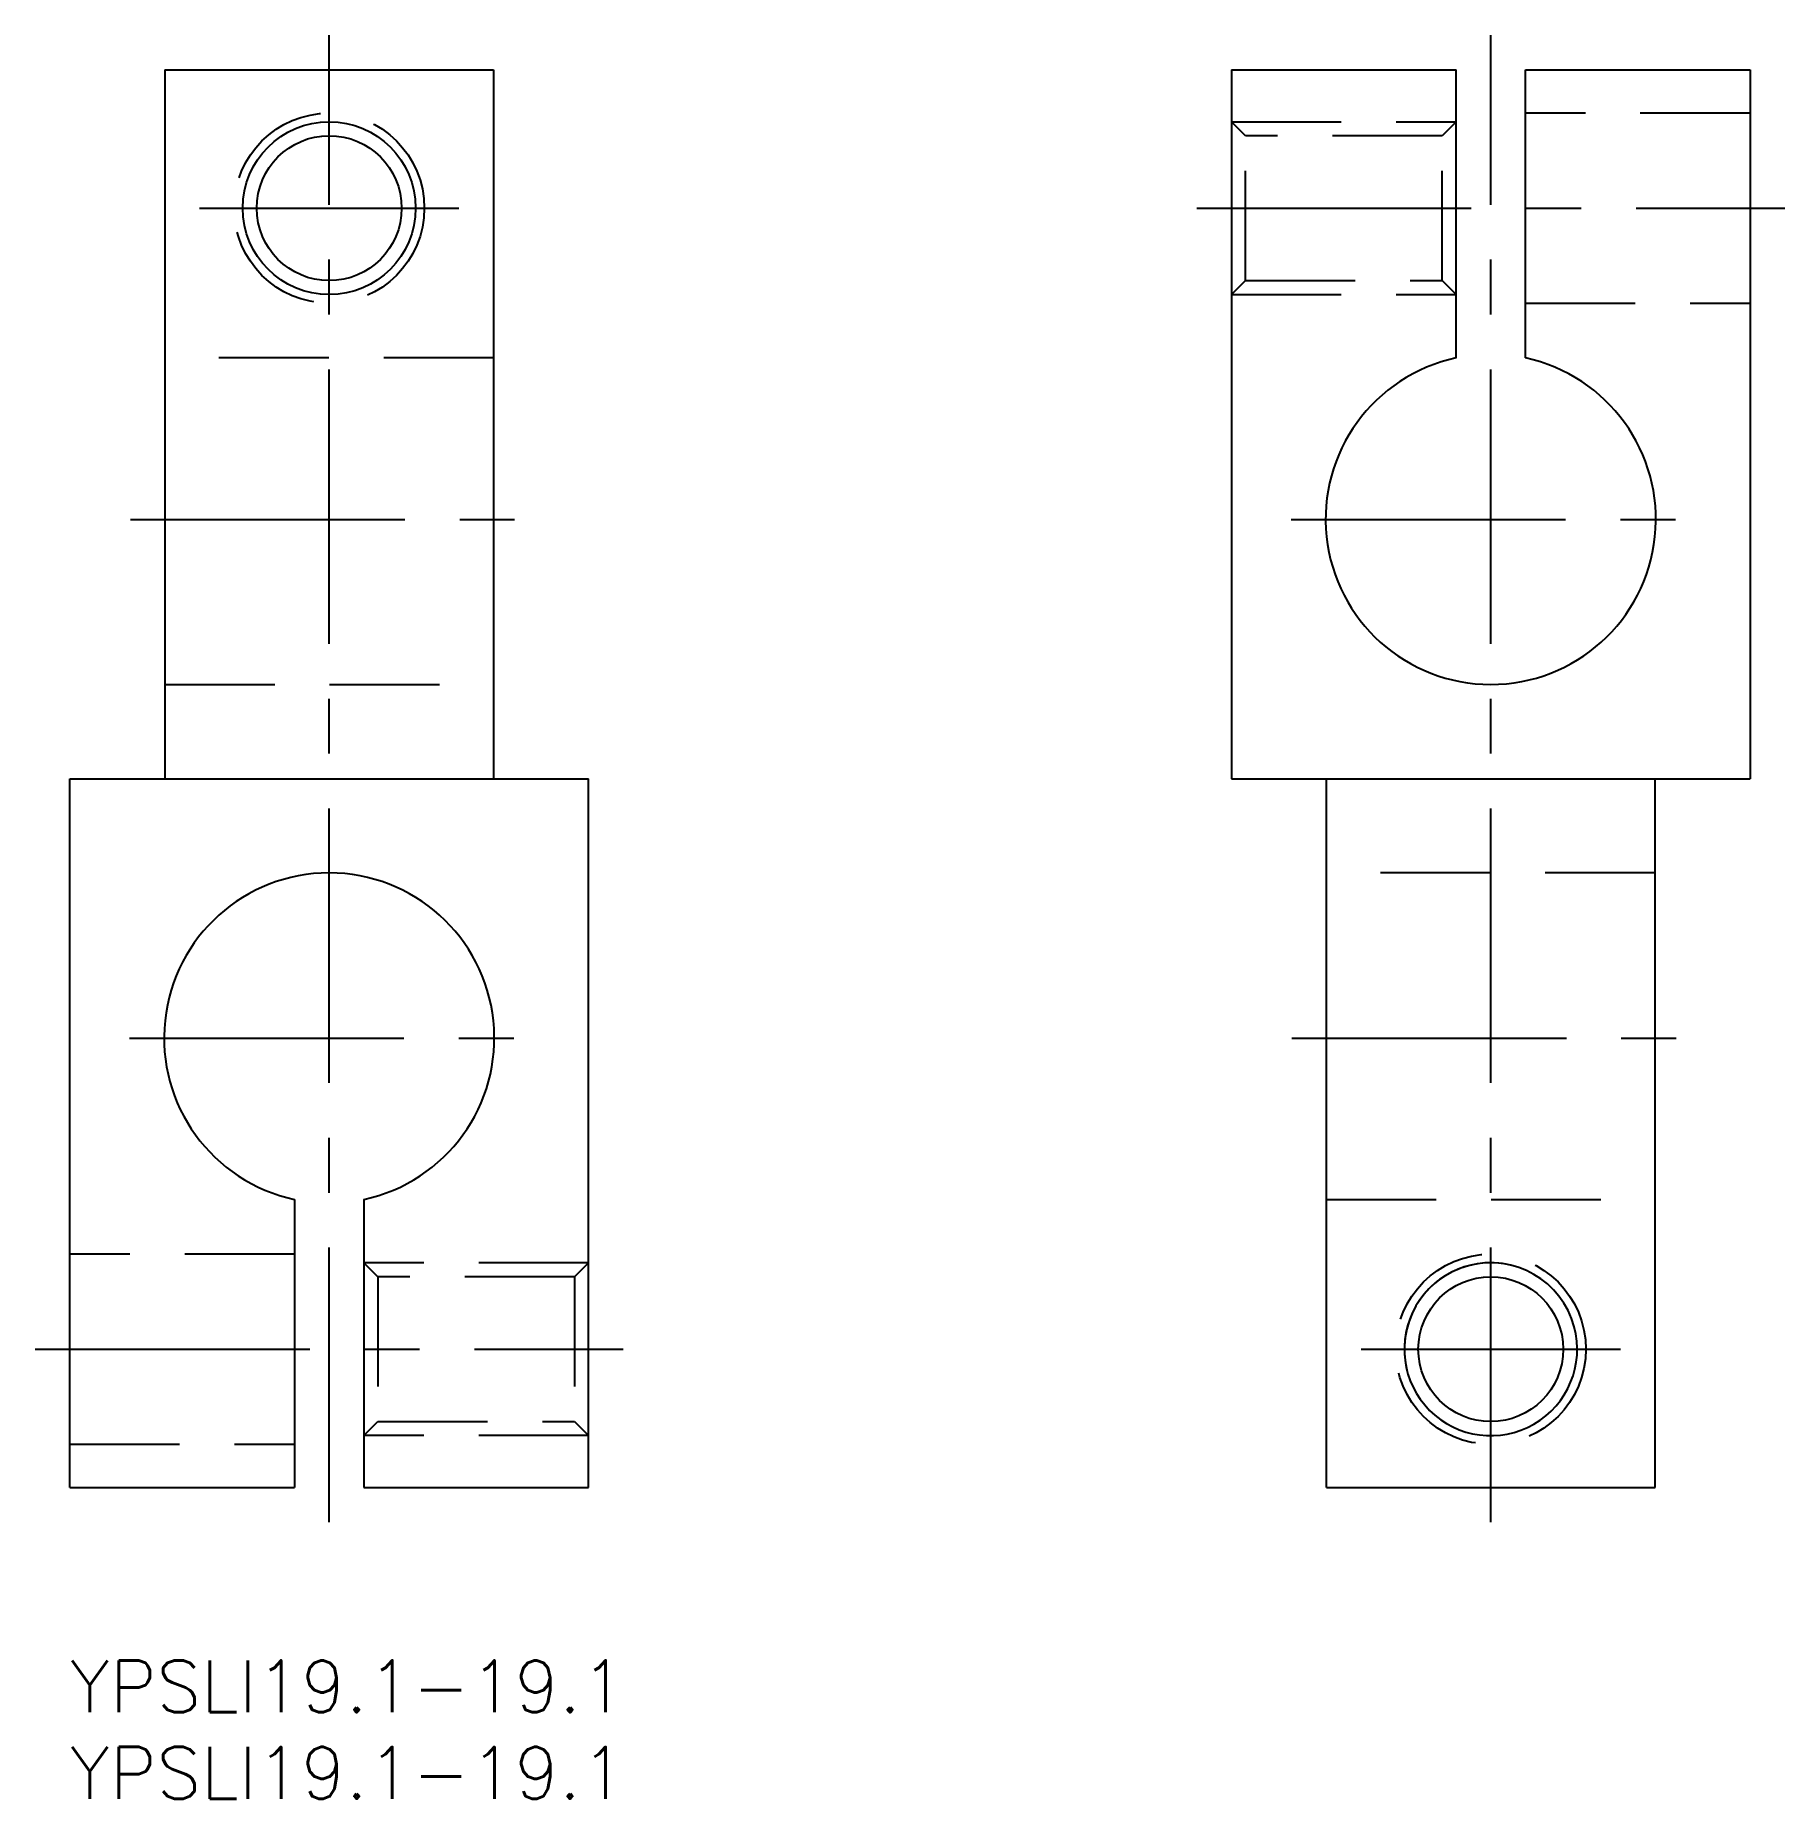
# Model space of a CAD drawing. Extents: x -2 to 99, y -8 to 94.
import ezdxf

# ---------------------------------------------------------------- set-up
doc = ezdxf.new("R2010")
doc.units = 0
doc.header["$LTSCALE"] = 0.5
doc.linetypes.add('CENTER', pattern=[50.8, 31.75, -6.35, 6.35, -6.35])
doc.linetypes.add('DASHED', pattern=[19.05, 12.7, -6.35])
for name, color, linetype in [('MSM_CENTER', 1, 'CENTER'), ('MSM_CONTINUOUS', 7, 'CONTINUOUS'), ('MSM_DASHED', 4, 'DASHED'), ('MSM_NARROW', 5, 'CONTINUOUS'), ('MSM_PART_NUMBER', 7, 'CONTINUOUS')]:
    doc.layers.add(name, color=color, linetype=linetype)
doc.styles.get("Standard").update_dxf_attribs({"font": 'txt.shx', "height": 3, "bigfont": 'bigfont.shx'})

# ---------------------------------------------------------------- blocks, each defined once
blk = doc.blocks.new('*U32')
at = {"layer": 'MSM_PART_NUMBER'}
blk.add_text('YPSLI19.1-19.1', height=3, dxfattribs=at).set_placement((0, -3))
blk = doc.blocks.new('*U33')
at = {"layer": 'MSM_PART_NUMBER'}
blk.add_text('YPSLI19.1-19.1', height=3, dxfattribs=at).set_placement((0, -8))

msp = doc.modelspace()

# ---------------------------------------------------------------- linework, layer by layer
at = {"layer": 'MSM_CENTER'}
for p, q in [((15, 8), (15, 94)), ((82.18, 8), (82.18, 94)), ((7.5, 84), (22.5, 84)), ((65.18, 84), (99.18, 84)), ((3.5, 66), (26.5, 66)), ((70.63, 66), (93.73, 66)), ((3.45, 36), (26.55, 36)), ((70.68, 36), (93.68, 36)), ((-2, 18), (32, 18)), ((74.68, 18), (89.68, 18))]:
    msp.add_line(p, q, dxfattribs=at)
at = {"layer": 'MSM_CONTINUOUS'}
for p, q in [((5.5, 92), (24.5, 92)), ((5.5, 92), (5.5, 51)), ((24.5, 92), (24.5, 51)), ((67.18, 92), (67.18, 51)), ((67.18, 92), (80.18, 92)), ((80.18, 75.34), (80.18, 92)), ((84.18, 92), (97.18, 92)), ((84.18, 75.34), (84.18, 92)), ((97.18, 92), (97.18, 51)), ((0, 51), (30, 51)), ((0, 10), (0, 51)), ((30, 10), (30, 51)), ((67.18, 51), (97.18, 51)), ((72.68, 10), (72.68, 51)), ((91.68, 10), (91.68, 51)), ((13, 26.66), (13, 10)), ((17, 26.66), (17, 10)), ((0, 10), (13, 10)), ((17, 10), (30, 10)), ((72.68, 10), (91.68, 10))]:
    msp.add_line(p, q, dxfattribs=at)
for centre in [(15, 84), (82.18, 18)]:
    msp.add_circle(centre, 4.19, dxfattribs=at)
for centre, start, end in [((82.18, 66), 102.0886, 77.9114), ((15, 36), 282.0886, 257.9114)]:
    msp.add_arc(centre, 9.55, start, end, dxfattribs=at)
at = {"layer": 'MSM_DASHED'}
for p, q in [((67.99, 88.19), (67.18, 89)), ((67.18, 89), (80.18, 89)), ((80.18, 89), (79.37, 88.19)), ((97.18, 89.5), (84.18, 89.5)), ((79.37, 88.19), (67.99, 88.19)), ((67.99, 79.81), (67.99, 88.19)), ((79.37, 79.81), (79.37, 88.19)), ((67.18, 79), (67.99, 79.81)), ((67.99, 79.81), (79.37, 79.81)), ((79.37, 79.81), (80.18, 79)), ((67.18, 79), (80.18, 79)), ((84.18, 78.5), (97.18, 78.5)), ((24.5, 75.34), (5.5, 75.34)), ((5.5, 56.45), (24.5, 56.45)), ((91.68, 45.55), (72.68, 45.55)), ((72.68, 26.66), (91.68, 26.66)), ((13, 23.5), (0, 23.5)), ((17.81, 22.19), (17, 23)), ((30, 23), (17, 23)), ((30, 23), (29.19, 22.19)), ((29.19, 22.19), (17.81, 22.19)), ((17.81, 22.19), (17.81, 13.81)), ((29.19, 22.19), (29.19, 13.81)), ((17, 13), (17.81, 13.81)), ((17.81, 13.81), (29.19, 13.81)), ((29.19, 13.81), (30, 13)), ((0, 12.5), (13, 12.5)), ((30, 13), (17, 13))]:
    msp.add_line(p, q, dxfattribs=at)
for centre in [(15, 84), (82.18, 18)]:
    msp.add_circle(centre, 5.5, dxfattribs=at)
at = {"layer": 'MSM_NARROW'}
msp.add_circle((15, 84), 5, dxfattribs=at)
for start, end in [(75, 15), (15, 195)]:
    msp.add_arc((82.18, 18), 5, start, end, dxfattribs=at)

# ---------------------------------------------------------------- block references
at = {"layer": 'MSM_CONTINUOUS'}
for name in ['*U32', '*U33']:
    msp.add_blockref(name, (0, 0), dxfattribs=at)

doc.saveas('drawing.dxf')
